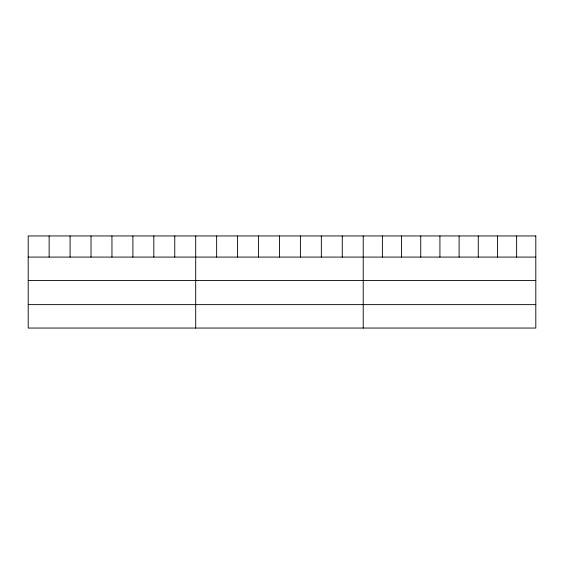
<?xml version="1.0" encoding="UTF-8"?>
<svg xmlns="http://www.w3.org/2000/svg" width="564" height="564" viewBox="0 0 564 564"><rect width="100%" height="100%" fill="white"/><g stroke="black" fill="none" stroke-linecap="round" stroke-linejoin="round"><path stroke-width="0.85" d="M28.2 257.085L535.8 257.085M28.2 280.505L535.8 280.505M28.2 304.63L535.8 304.63M516.624 235.949L516.624 257.085M497.448 235.949L497.448 257.085M478.272 235.949L478.272 257.085M459.096 235.949L459.096 257.085M439.92 235.949L439.92 257.085M420.744 235.949L420.744 257.085M401.568 235.949L401.568 257.085M382.392 235.949L382.392 257.085M363.216 235.949L363.216 328.051M342.277 235.949L342.277 257.085M321.339 235.949L321.339 257.085M300.401 235.949L300.401 257.085M279.462 235.949L279.462 257.085M258.523 235.949L258.523 257.085M237.585 235.949L237.585 257.085M216.647 235.949L216.647 257.085M195.708 235.949L195.708 328.051M174.769 235.949L174.769 257.085M153.831 235.949L153.831 257.085M132.892 235.949L132.892 257.085M111.954 235.949L111.954 257.085M91.015 235.949L91.015 257.085M70.077 235.949L70.077 257.085M49.139 235.949L49.139 257.085M535.8 235.949L28.2 235.949L28.2 328.051L535.8 328.051L535.8 235.949"/></g></svg>
